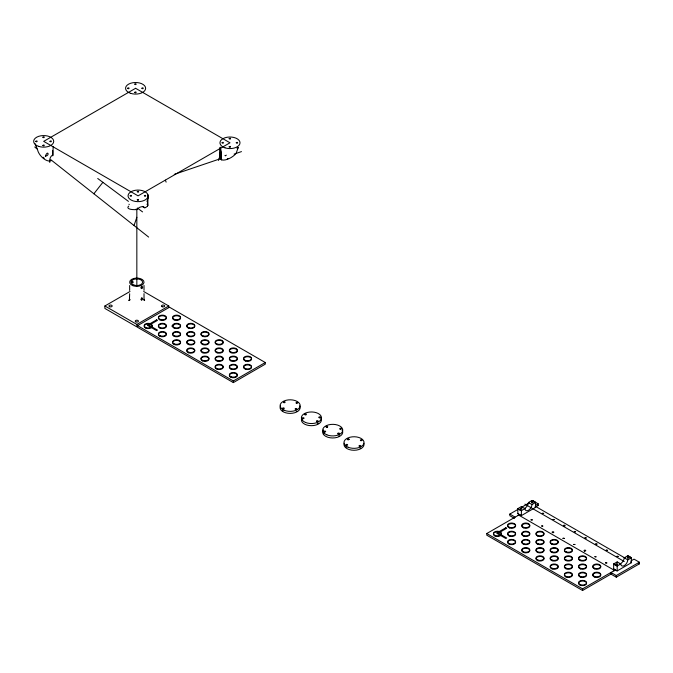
<?xml version="1.0" encoding="UTF-8"?>
<svg xmlns="http://www.w3.org/2000/svg" width="673" height="673" viewBox="0 0 673 673"><rect width="100%" height="100%" fill="white"/><g stroke="black" fill="none" stroke-linecap="round" stroke-linejoin="round"><path stroke-width="1.01" d="M52.839 155.202L53.192 146.411M220.34 148.077L220.231 158.121L220.517 148.792M147.715 200.361L147.58 205.963L147.538 199.486L147.791 205.282M220.45 148.884L220.164 156.22L220.424 152.157M147.9 194.674L147.48 201.294L148.11 195.86A10.036 5.796 0 0 0 133.061 190.838A10.036 5.796 0 0 0 133.061 200.874A10.036 5.796 0 0 0 148.11 195.86L147.21 201.757L148.06 196.457M220.559 150.129L220.685 148.102M220.172 155.64L220.382 152.51M237.695 147.395L238.015 147.631M129.519 299.737L129.073 300.503L129.637 299.106L129.409 300.023L129.662 293.731M134.036 225.522L136.838 217.278M237.552 149.406L238.158 147.673M237.51 149.499L236.08 153.419A10.036 4.475 -31 0 1 227.188 159.383A10.036 4.475 -31 0 1 220.248 158.778M129.384 300.065L129.199 300.377M224.959 155.404L225.362 155.825L226.338 155.143M237.863 147.867L237.527 148.556A10.036 4.475 -31 0 0 237.123 148.052M128.736 206.123A10.036 3.054 -6.8 0 0 136.956 209.555C138.588 207.326 142.642 205.349 144.83 207.822A10.036 3.054 -6.8 0 0 146.966 204.18M93.883 193.765L102.876 182.324M129.157 300.436L130.175 299.729M517.932 515.543L518.698 514.668L519.514 515.568M128.947 204.222L129.266 204.584M237.712 148.026L237.258 148.178M630.98 561.518L631.249 560.76L634.025 559.145L639.35 562.224L639.35 563.856L616.283 577.173L610.958 574.103L610.958 572.462L616.283 575.541L639.35 562.224M168.772 307.62L168.772 305.979L136.838 324.42L136.838 326.876L104.895 308.436L104.895 305.979L129.99 291.493M137.544 325.648L169.478 307.208L265.288 362.528L265.288 364.16L233.354 382.601L137.544 327.288L137.544 325.648L233.354 380.96L265.288 362.528M171.699 326.111L174.357 324.571M531.99 501.385L531.99 500.46A10.322 5.956 0 0 1 535.54 502.512L531.99 504.557A5.022 2.894 -60 0 1 528.456 510.285A5.022 2.894 -60 0 1 524.932 508.637L521.382 506.584L517.831 508.637L517.831 513.558A10.322 5.956 0 0 0 521.382 515.602L535.54 507.425L535.54 502.512L531.99 500.46L528.44 502.512A5.022 2.894 -60 0 1 524.612 508.393M514.483 518.403L509.831 515.711L509.831 514.079L517.756 509.495M522.08 507.005L529.289 502.84M524.932 508.637L521.382 510.689L517.831 508.637A10.322 5.956 0 0 0 521.382 510.689L521.382 515.602L517.831 513.558M486.764 533.538L518.698 515.097L614.508 570.418L582.574 588.858L486.764 533.538L486.764 535.178L582.574 590.49L611.85 573.589M535.371 507.097L538.215 505.473L538.215 503.833L535.371 505.465M627.8 556.697L627.8 555.78L631.35 557.824L627.8 559.877A5.022 2.894 -60 0 1 624.266 565.598A5.022 2.894 -60 0 1 620.742 563.949L617.191 561.905L613.641 563.949L613.641 568.87A10.322 5.956 0 0 0 617.191 570.914L631.35 562.746L631.35 557.824A10.322 5.956 0 0 0 627.8 555.78L624.25 557.824A5.022 2.894 -60 0 1 620.111 563.848M620.742 563.949L617.191 566.001L613.641 563.949A10.322 5.956 0 0 0 617.191 566.001L617.191 570.914L613.641 568.87M613.7 570.889L615.265 570.418L613.7 569.947M174.265 174.357L221.24 158.441M234.095 154.092L241.489 151.602M131.538 282.5C133.742 281.314 130.68 280.313 131.361 282.467M535.371 506.298L625.141 558.11M532.898 500.762L538.215 503.833M537.55 505.087L538.215 505.473M638.685 563.478L639.35 563.856M528.44 502.512L531.99 504.557M624.25 557.824L627.8 559.877M524.906 504.136L624.266 561.501M143.677 291.493L168.772 305.979M509.831 514.079L515.148 517.15M104.895 305.979L136.838 324.42M144.653 300.562C144.157 300.267 143.988 299.51 144.106 299.519M143.778 299.88L144.35 300.234M142.912 206.392L144.83 207.822M97.72 178.488L128.442 201.378M137.376 208.033L142.55 211.894M136.182 208.983L136.956 209.555M34.744 146.992L37.326 149.213M51.131 159.955L148.64 237.081M50.441 159.947L51.308 160.628A10.036 5.334 48.2 0 1 43.434 158.492A10.036 5.334 48.2 0 1 37.528 149.726M36.182 146.445L37.192 148.868M36.031 146.1L35.602 145.04M165.39 180.171L166.122 182.122M35.333 144.325L35.131 143.736M220.399 147.505L221.594 159.838L220.433 147.808M144.047 299.275L144.014 293.647M220.365 147.345L221.24 159.686L220.323 147.766L220.424 159.047L220.424 148.043M220.197 147.227L220.651 159.291L220.332 147.85M52.679 150.575L52.847 155.244A4.543 2.305 -76.5 0 0 50.307 157.776A4.543 2.305 -76.5 0 0 49.802 162.454M616.283 575.541L616.283 577.173M582.574 588.858L582.574 590.49M233.354 380.96L233.354 382.601M144.014 285.453L144.014 290.366M136.838 209.32L136.838 286.017M129.662 285.537L129.662 290.45M630.828 562.292A10.322 5.956 0 0 1 631.35 562.746M617.301 562.535A5.022 2.894 -60 0 1 617.191 561.905M535.018 506.971A10.322 5.956 0 0 1 535.54 507.425M521.491 507.215A5.022 2.894 -60 0 1 521.382 506.584M218.523 160.46A4.686 1.64 -63.4 0 1 220.635 155.522M52.418 154.681A10.036 5.334 48.2 0 1 52.738 155.833M44.309 158.113A0.85 0.454 48.2 0 1 43.072 157.196M141.456 300.032A1.06 0.623 -65.3 0 0 141.641 300.057A1.043 0.681 -67.7 0 0 142.121 299.771A1.052 0.648 -65.8 0 0 142.356 299.451A1.06 0.623 -65.3 0 0 142.508 299.174A1.052 0.555 -65.4 0 0 142.491 298.215A1.06 0.547 -59 0 0 142.356 298.131A1.052 0.538 -56.5 0 0 142.188 298.105A1.043 0.513 -53.4 0 0 141.692 298.375A1.052 0.555 -54.6 0 0 141.481 298.585A1.06 0.606 -54.9 0 0 141.305 298.846A1.052 0.673 -56 0 0 141.305 299.931M141.692 288.549A1.043 0.681 -67.7 0 0 142.188 288.229A1.052 0.665 -66.3 0 0 142.365 287.985A1.06 0.623 -65.3 0 0 142.508 287.708A1.052 0.555 -65.4 0 0 142.491 286.74A1.06 0.547 -59 0 0 142.356 286.656A1.052 0.538 -56.5 0 0 142.121 286.648A1.043 0.513 -53 0 0 141.692 286.908A1.052 0.555 -54.6 0 0 141.481 287.119A1.06 0.623 -54.7 0 0 141.288 287.363A1.052 0.673 -56 0 0 141.305 288.465A1.06 0.673 -58.8 0 0 141.481 288.54M141.709 288.566A1.06 0.623 -65.3 0 1 141.515 288.574M141.574 286.412A1.035 0.471 -68.9 0 1 141.557 286.833A1.052 0.513 -67.4 0 1 141.389 287.304M141.296 287.48A1.052 0.656 -67.1 0 1 141.12 287.716M141.574 297.794A1.035 0.488 -67.7 0 1 141.431 298.778M141.313 298.963A1.052 0.665 -67.5 0 1 141.128 299.199M299.695 405.836A10.036 5.796 0 0 1 290.248 413.39A10.036 5.796 0 0 1 280.498 405.962M296.801 411.127A0.85 0.496 0 0 1 296.246 411.447M283.013 410.816A0.85 0.496 0 0 1 282.542 410.429M320.987 418.135A10.036 5.796 0 0 1 311.422 425.681A10.036 5.796 0 0 1 301.857 418.135M318.11 423.367A0.85 0.496 0 0 1 317.277 423.763M302.505 420.625A0.85 0.496 0 0 1 302.522 420.002M339.385 435.709A0.85 0.496 0 0 1 338.83 436.028M342.12 430.156A10.036 5.796 0 0 1 332.454 437.972A10.036 5.796 0 0 1 323.503 429.879M326.699 427.54A10.036 5.796 0 0 1 327.288 427.305M324.058 433.833A0.85 0.496 0 0 1 324.05 433.362M363.815 443.246A10.036 5.796 0 0 1 354.006 450.271A10.036 5.796 0 0 1 344.197 443.246M347.991 439.839A10.036 5.796 0 0 1 349.194 439.385M360.678 448.008A0.85 0.496 0 0 1 360.122 448.327M346.309 447.217A0.85 0.496 0 0 1 345.922 446.813M45.36 156.229C50.181 155.598 47.665 149.507 45.36 156.229M35.762 141.33C37.41 143.063 37.865 139.715 35.77 141.296M42.862 137.233C44.712 138.907 44.78 135.593 42.87 137.199M42.862 145.427C44.738 147.101 44.738 143.795 42.87 145.393M49.962 141.33C51.602 143.063 52.065 139.715 49.962 141.296M127.668 88.264C129.426 89.963 129.62 86.708 127.685 88.197M134.768 84.167C136.644 85.833 136.552 82.611 134.785 84.1M134.768 92.361C136.636 94.027 136.627 90.771 134.785 92.294M130.158 195.826C132.076 197.475 131.916 194.261 130.175 195.759M141.868 88.264C143.618 89.963 143.795 86.716 141.885 88.197M137.25 191.729C139.067 193.42 139.067 190.148 137.267 191.662M137.25 199.923C139.067 201.614 139.067 198.342 137.267 199.856M144.35 195.826C146.268 197.475 146.108 194.261 144.367 195.759M222.065 142.76C223.932 144.476 223.831 141.094 222.065 142.76M229.156 138.663C230.898 140.396 231.167 136.989 229.156 138.663M229.156 146.857C230.94 148.582 231.108 145.191 229.156 146.857M236.257 142.76C238.124 144.476 238.023 141.094 236.257 142.76M132.219 282.542C133.347 284.351 133.54 279.707 132.219 282.542M531.014 519.867L532.318 519.909L531.014 519.867M542.345 513.331L543.649 513.364L542.345 513.331M541.664 526.017L542.96 526.093L541.689 525.941M552.987 519.472L554.291 519.514L553.004 519.438M562.956 538.307L564.252 538.35L562.956 538.307M574.279 531.763L575.583 531.805L574.296 531.729M573.598 544.457L574.902 544.491L573.598 544.457M584.93 537.912L586.233 537.954L584.93 537.912M594.89 556.748L596.185 556.823L594.915 556.672M606.222 550.203L607.517 550.278L606.247 550.127M605.532 562.889L606.836 562.931L605.532 562.889M616.863 556.352L618.167 556.386L616.863 556.352M227.97 158.492L227.272 158.887L227.954 158.508M135.593 88.298L43.686 141.364L138.074 195.86L229.981 142.794L135.593 88.298M156.616 319.86L147.749 324.983L148.632 325.496L157.507 320.373L156.616 319.86M148.632 324.983L147.749 325.496L156.616 330.62L157.507 330.106L148.632 324.983M505.835 527.75L496.968 532.873L497.852 533.386L506.727 528.263L505.835 527.75M497.852 532.873L496.968 533.386L505.835 538.509L506.727 537.996L497.852 532.873M580.219 585.199A4.013 2.322 0 0 0 586.57 583.558A4.013 2.322 0 0 0 580.934 581.203A4.013 2.322 0 0 0 580.219 585.199M580.563 584.719A4.013 2.322 0 0 0 586.587 582.709A4.013 2.322 0 0 0 580.563 580.698A4.013 2.322 0 0 0 580.563 584.719M580.563 577.14A4.013 2.322 0 0 0 586.587 575.129A4.013 2.322 0 0 0 580.563 573.118A4.013 2.322 0 0 0 580.563 577.14M580.563 576.517A4.013 2.322 0 0 0 586.587 574.515A4.013 2.322 0 0 0 580.563 572.504A4.013 2.322 0 0 0 580.563 576.517M594.764 568.937A4.013 2.322 0 0 0 600.779 566.935A4.013 2.322 0 0 0 594.764 564.925A4.013 2.322 0 0 0 594.764 568.937M594.764 568.323A4.013 2.322 0 0 0 600.779 566.321A4.013 2.322 0 0 0 594.764 564.311A4.013 2.322 0 0 0 594.764 568.323M594.41 577.005A4.013 2.322 0 0 0 600.762 575.365A4.013 2.322 0 0 0 595.134 573.009A4.013 2.322 0 0 0 594.41 577.005M594.764 576.517A4.013 2.322 0 0 0 600.779 574.515A4.013 2.322 0 0 0 594.764 572.504A4.013 2.322 0 0 0 594.764 576.517M566.027 560.617A4.013 2.322 0 0 0 572.37 558.977A4.013 2.322 0 0 0 566.742 556.621A4.013 2.322 0 0 0 566.027 560.617M566.372 560.129A4.013 2.322 0 0 0 572.395 558.127A4.013 2.322 0 0 0 566.372 556.117A4.013 2.322 0 0 0 566.372 560.129M580.563 568.937A4.013 2.322 0 0 0 586.587 566.935A4.013 2.322 0 0 0 580.563 564.925A4.013 2.322 0 0 0 580.563 568.937M580.563 568.323A4.013 2.322 0 0 0 586.587 566.321A4.013 2.322 0 0 0 580.563 564.311A4.013 2.322 0 0 0 580.563 568.323M580.219 560.617A4.013 2.322 0 0 0 586.57 558.977A4.013 2.322 0 0 0 580.934 556.621A4.013 2.322 0 0 0 580.219 560.617M580.563 560.129A4.013 2.322 0 0 0 586.587 558.127A4.013 2.322 0 0 0 580.563 556.117A4.013 2.322 0 0 0 580.563 560.129M566.372 552.55A4.013 2.322 0 0 0 572.395 550.548A4.013 2.322 0 0 0 566.372 548.537A4.013 2.322 0 0 0 566.372 552.55M566.372 551.936A4.013 2.322 0 0 0 572.395 549.925A4.013 2.322 0 0 0 566.372 547.923A4.013 2.322 0 0 0 566.372 551.936M552.18 560.744A4.013 2.322 0 0 0 558.203 558.741A4.013 2.322 0 0 0 552.18 556.731A4.013 2.322 0 0 0 552.18 560.744M552.18 560.129A4.013 2.322 0 0 0 558.203 558.127A4.013 2.322 0 0 0 552.18 556.117A4.013 2.322 0 0 0 552.18 560.129M566.027 568.811A4.013 2.322 0 0 0 572.37 567.171A4.013 2.322 0 0 0 566.742 564.815A4.013 2.322 0 0 0 566.027 568.811M566.027 568.197A4.013 2.322 0 0 0 572.37 566.557A4.013 2.322 0 0 0 566.742 564.201A4.013 2.322 0 0 0 566.027 568.197M566.027 577.005A4.013 2.322 0 0 0 572.37 575.365A4.013 2.322 0 0 0 566.742 573.009A4.013 2.322 0 0 0 566.027 577.005M566.372 576.517A4.013 2.322 0 0 0 572.395 574.515A4.013 2.322 0 0 0 566.372 572.504A4.013 2.322 0 0 0 566.372 576.517M537.988 560.744A4.013 2.322 0 0 0 544.003 558.741A4.013 2.322 0 0 0 537.988 556.731A4.013 2.322 0 0 0 537.988 560.744M537.988 560.129A4.013 2.322 0 0 0 544.003 558.127A4.013 2.322 0 0 0 537.988 556.117A4.013 2.322 0 0 0 537.988 560.129M552.18 568.937A4.013 2.322 0 0 0 558.203 566.935A4.013 2.322 0 0 0 552.18 564.925A4.013 2.322 0 0 0 552.18 568.937M552.18 568.323A4.013 2.322 0 0 0 558.203 566.321A4.013 2.322 0 0 0 552.18 564.311A4.013 2.322 0 0 0 552.18 568.323M509.596 527.969A4.013 2.322 0 0 0 515.619 525.958A4.013 2.322 0 0 0 509.596 523.947A4.013 2.322 0 0 0 509.596 527.969M509.596 527.354A4.013 2.322 0 0 0 515.619 525.344A4.013 2.322 0 0 0 509.596 523.333A4.013 2.322 0 0 0 509.596 527.354M523.443 536.028A4.013 2.322 0 0 0 529.794 534.396A4.013 2.322 0 0 0 524.158 532.04A4.013 2.322 0 0 0 523.443 536.028M523.787 535.548A4.013 2.322 0 0 0 529.811 533.538A4.013 2.322 0 0 0 523.787 531.535A4.013 2.322 0 0 0 523.787 535.548M537.988 544.356A4.013 2.322 0 0 0 544.003 542.345A4.013 2.322 0 0 0 537.988 540.343A4.013 2.322 0 0 0 537.988 544.356M537.988 543.742A4.013 2.322 0 0 0 544.003 541.731A4.013 2.322 0 0 0 537.988 539.729A4.013 2.322 0 0 0 537.988 543.742M552.18 552.55A4.013 2.322 0 0 0 558.203 550.548A4.013 2.322 0 0 0 552.18 548.537A4.013 2.322 0 0 0 552.18 552.55M552.18 551.936A4.013 2.322 0 0 0 558.203 549.925A4.013 2.322 0 0 0 552.18 547.923A4.013 2.322 0 0 0 552.18 551.936M551.826 544.221A4.013 2.322 0 0 0 558.178 542.589A4.013 2.322 0 0 0 552.55 540.234A4.013 2.322 0 0 0 551.826 544.221M552.18 543.742A4.013 2.322 0 0 0 558.203 541.731A4.013 2.322 0 0 0 552.18 539.729A4.013 2.322 0 0 0 552.18 543.742M537.634 536.028A4.013 2.322 0 0 0 543.986 534.396A4.013 2.322 0 0 0 538.35 532.04A4.013 2.322 0 0 0 537.634 536.028M537.988 535.548A4.013 2.322 0 0 0 544.003 533.538A4.013 2.322 0 0 0 537.988 531.535A4.013 2.322 0 0 0 537.988 535.548M523.443 527.834A4.013 2.322 0 0 0 529.794 526.202A4.013 2.322 0 0 0 524.158 523.846A4.013 2.322 0 0 0 523.443 527.834M523.787 527.354A4.013 2.322 0 0 0 529.811 525.344A4.013 2.322 0 0 0 523.787 523.333A4.013 2.322 0 0 0 523.787 527.354M509.251 536.028A4.013 2.322 0 0 0 515.594 534.396A4.013 2.322 0 0 0 509.966 532.04A4.013 2.322 0 0 0 509.251 536.028M509.251 535.414A4.013 2.322 0 0 0 515.594 533.782A4.013 2.322 0 0 0 509.966 531.426A4.013 2.322 0 0 0 509.251 535.414M523.443 544.221A4.013 2.322 0 0 0 529.794 542.589A4.013 2.322 0 0 0 524.158 540.234A4.013 2.322 0 0 0 523.443 544.221M523.787 543.742A4.013 2.322 0 0 0 529.811 541.731A4.013 2.322 0 0 0 523.787 539.729A4.013 2.322 0 0 0 523.787 543.742M537.634 552.424A4.013 2.322 0 0 0 543.986 550.783A4.013 2.322 0 0 0 538.35 548.428A4.013 2.322 0 0 0 537.634 552.424M537.634 551.81A4.013 2.322 0 0 0 543.986 550.169A4.013 2.322 0 0 0 538.35 547.814A4.013 2.322 0 0 0 537.634 551.81M523.787 552.55A4.013 2.322 0 0 0 529.811 550.548A4.013 2.322 0 0 0 523.787 548.537A4.013 2.322 0 0 0 523.787 552.55M523.443 551.81A4.013 2.322 0 0 0 529.794 550.169A4.013 2.322 0 0 0 524.158 547.814A4.013 2.322 0 0 0 523.443 551.81M509.251 544.221A4.013 2.322 0 0 0 515.594 542.589A4.013 2.322 0 0 0 509.966 540.234A4.013 2.322 0 0 0 509.251 544.221M509.251 543.607A4.013 2.322 0 0 0 515.594 541.975A4.013 2.322 0 0 0 509.966 539.62A4.013 2.322 0 0 0 509.251 543.607M495.05 536.028A4.013 2.322 0 0 0 501.402 534.396A4.013 2.322 0 0 0 495.774 532.04A4.013 2.322 0 0 0 495.05 536.028M495.05 535.414A4.013 2.322 0 0 0 501.402 533.782A4.013 2.322 0 0 0 495.774 531.426A4.013 2.322 0 0 0 495.05 535.414M616.401 564.588A0.85 0.496 0 0 0 617.679 564.159A0.85 0.496 0 0 0 616.401 563.73A0.85 0.496 0 0 0 616.401 564.588M627.732 558.043A0.85 0.496 0 0 0 629.011 557.623A0.85 0.496 0 0 0 627.732 557.194A0.85 0.496 0 0 0 627.732 558.043M520.591 509.268A0.85 0.496 0 0 0 521.869 508.847A0.85 0.496 0 0 0 520.591 508.418A0.85 0.496 0 0 0 520.591 509.268M531.847 502.706A0.85 0.496 0 0 0 533.201 502.352A0.85 0.496 0 0 0 531.998 501.856A0.85 0.496 0 0 0 531.847 502.706M563.789 526.059A0.85 0.496 0 0 0 565.135 525.714A0.85 0.496 0 0 0 563.94 525.209A0.85 0.496 0 0 0 563.789 526.059M552.457 532.595A0.85 0.496 0 0 0 553.803 532.25A0.85 0.496 0 0 0 552.609 531.754A0.85 0.496 0 0 0 552.457 532.595M595.798 544.524A0.85 0.496 0 0 0 597.077 544.095A0.85 0.496 0 0 0 595.798 543.675A0.85 0.496 0 0 0 595.798 544.524M584.467 551.069A0.85 0.496 0 0 0 585.746 550.64A0.85 0.496 0 0 0 584.467 550.211A0.85 0.496 0 0 0 584.467 551.069M130.579 93.32A10.036 5.796 0 0 0 145.629 88.298A10.036 5.796 0 0 0 130.579 83.284A10.036 5.796 0 0 0 130.579 93.32M224.967 147.816A10.036 5.796 0 0 0 240.017 142.794A10.036 5.796 0 0 0 224.967 137.78A10.036 5.796 0 0 0 224.967 147.816M38.672 146.377A10.036 5.796 0 0 0 53.722 141.364A10.036 5.796 0 0 0 38.672 136.341A10.036 5.796 0 0 0 38.672 146.377M109.632 306.728A1.607 0.925 0 0 0 112.172 306.072A1.607 0.925 0 0 0 109.918 305.13A1.607 0.925 0 0 0 109.632 306.728M135.896 321.887A1.607 0.925 0 0 0 138.436 321.24A1.607 0.925 0 0 0 136.182 320.298A1.607 0.925 0 0 0 135.896 321.887M162.151 306.728A1.607 0.925 0 0 0 164.692 306.072A1.607 0.925 0 0 0 162.437 305.13A1.607 0.925 0 0 0 162.151 306.728M132.993 285.714A7.176 4.147 0 0 0 144.005 282.382A7.176 4.147 0 0 0 133.498 278.546A7.176 4.147 0 0 0 132.993 285.714M133.952 285.1A5.771 3.331 0 0 0 142.609 282.214A5.771 3.331 0 0 0 133.952 279.329A5.771 3.331 0 0 0 133.952 285.1M230.999 377.309A4.013 2.322 0 0 0 237.35 375.669A4.013 2.322 0 0 0 231.714 373.313A4.013 2.322 0 0 0 230.999 377.309M231.352 376.821A4.013 2.322 0 0 0 237.367 374.819A4.013 2.322 0 0 0 231.352 372.808A4.013 2.322 0 0 0 231.352 376.821M230.999 369.115A4.013 2.322 0 0 0 237.35 367.475A4.013 2.322 0 0 0 231.714 365.119A4.013 2.322 0 0 0 230.999 369.115M231.352 368.627A4.013 2.322 0 0 0 237.367 366.625A4.013 2.322 0 0 0 231.352 364.615A4.013 2.322 0 0 0 231.352 368.627M245.544 361.048A4.013 2.322 0 0 0 251.567 359.046A4.013 2.322 0 0 0 245.544 357.035A4.013 2.322 0 0 0 245.544 361.048M245.544 360.434A4.013 2.322 0 0 0 251.567 358.431A4.013 2.322 0 0 0 245.544 356.421A4.013 2.322 0 0 0 245.544 360.434M245.544 369.241A4.013 2.322 0 0 0 251.567 367.239A4.013 2.322 0 0 0 245.544 365.229A4.013 2.322 0 0 0 245.544 369.241M245.544 368.627A4.013 2.322 0 0 0 251.567 366.625A4.013 2.322 0 0 0 245.544 364.615A4.013 2.322 0 0 0 245.544 368.627M217.152 352.854A4.013 2.322 0 0 0 223.175 350.843A4.013 2.322 0 0 0 217.152 348.841A4.013 2.322 0 0 0 217.152 352.854M217.152 352.24A4.013 2.322 0 0 0 223.175 350.229A4.013 2.322 0 0 0 217.152 348.227A4.013 2.322 0 0 0 217.152 352.24M230.999 360.921A4.013 2.322 0 0 0 237.35 359.281A4.013 2.322 0 0 0 231.714 356.926A4.013 2.322 0 0 0 230.999 360.921M231.352 360.434A4.013 2.322 0 0 0 237.367 358.431A4.013 2.322 0 0 0 231.352 356.421A4.013 2.322 0 0 0 231.352 360.434M230.999 352.728A4.013 2.322 0 0 0 237.35 351.087A4.013 2.322 0 0 0 231.714 348.732A4.013 2.322 0 0 0 230.999 352.728M230.999 352.114A4.013 2.322 0 0 0 237.35 350.473A4.013 2.322 0 0 0 231.714 348.118A4.013 2.322 0 0 0 230.999 352.114M217.152 344.66A4.013 2.322 0 0 0 223.175 342.65A4.013 2.322 0 0 0 217.152 340.647A4.013 2.322 0 0 0 217.152 344.66M216.807 343.911A4.013 2.322 0 0 0 223.158 342.279A4.013 2.322 0 0 0 217.522 339.924A4.013 2.322 0 0 0 216.807 343.911M202.96 352.854A4.013 2.322 0 0 0 208.983 350.843A4.013 2.322 0 0 0 202.96 348.841A4.013 2.322 0 0 0 202.96 352.854M202.96 352.24A4.013 2.322 0 0 0 208.983 350.229A4.013 2.322 0 0 0 202.96 348.227A4.013 2.322 0 0 0 202.96 352.24M217.152 361.048A4.013 2.322 0 0 0 223.175 359.046A4.013 2.322 0 0 0 217.152 357.035A4.013 2.322 0 0 0 217.152 361.048M217.152 360.434A4.013 2.322 0 0 0 223.175 358.431A4.013 2.322 0 0 0 217.152 356.421A4.013 2.322 0 0 0 217.152 360.434M217.152 369.241A4.013 2.322 0 0 0 223.175 367.239A4.013 2.322 0 0 0 217.152 365.229A4.013 2.322 0 0 0 217.152 369.241M217.152 368.627A4.013 2.322 0 0 0 223.175 366.625A4.013 2.322 0 0 0 217.152 364.615A4.013 2.322 0 0 0 217.152 368.627M188.768 352.854A4.013 2.322 0 0 0 194.791 350.843A4.013 2.322 0 0 0 188.768 348.841A4.013 2.322 0 0 0 188.768 352.854M188.768 352.24A4.013 2.322 0 0 0 194.791 350.229A4.013 2.322 0 0 0 188.768 348.227A4.013 2.322 0 0 0 188.768 352.24M202.615 360.921A4.013 2.322 0 0 0 208.958 359.281A4.013 2.322 0 0 0 203.33 356.926A4.013 2.322 0 0 0 202.615 360.921M202.96 360.434A4.013 2.322 0 0 0 208.983 358.431A4.013 2.322 0 0 0 202.96 356.421A4.013 2.322 0 0 0 202.96 360.434M160.031 319.944A4.013 2.322 0 0 0 166.374 318.304A4.013 2.322 0 0 0 160.746 315.948A4.013 2.322 0 0 0 160.031 319.944M160.376 319.456A4.013 2.322 0 0 0 166.399 317.454A4.013 2.322 0 0 0 160.376 315.444A4.013 2.322 0 0 0 160.376 319.456M174.223 328.138A4.013 2.322 0 0 0 180.574 326.506A4.013 2.322 0 0 0 174.938 324.15A4.013 2.322 0 0 0 174.223 328.138M174.568 327.658A4.013 2.322 0 0 0 180.591 325.648A4.013 2.322 0 0 0 174.568 323.637A4.013 2.322 0 0 0 174.568 327.658M188.415 336.332A4.013 2.322 0 0 0 194.766 334.7A4.013 2.322 0 0 0 189.138 332.344A4.013 2.322 0 0 0 188.415 336.332M188.768 335.852A4.013 2.322 0 0 0 194.791 333.842A4.013 2.322 0 0 0 188.768 331.839A4.013 2.322 0 0 0 188.768 335.852M202.615 344.526A4.013 2.322 0 0 0 208.958 342.894A4.013 2.322 0 0 0 203.33 340.538A4.013 2.322 0 0 0 202.615 344.526M202.96 344.046A4.013 2.322 0 0 0 208.983 342.035A4.013 2.322 0 0 0 202.96 340.033A4.013 2.322 0 0 0 202.96 344.046M202.615 336.332A4.013 2.322 0 0 0 208.958 334.7A4.013 2.322 0 0 0 203.33 332.344A4.013 2.322 0 0 0 202.615 336.332M202.96 335.852A4.013 2.322 0 0 0 208.983 333.842A4.013 2.322 0 0 0 202.96 331.839A4.013 2.322 0 0 0 202.96 335.852M188.415 328.138A4.013 2.322 0 0 0 194.766 326.506A4.013 2.322 0 0 0 189.138 324.15A4.013 2.322 0 0 0 188.415 328.138M188.768 327.658A4.013 2.322 0 0 0 194.791 325.648A4.013 2.322 0 0 0 188.768 323.637A4.013 2.322 0 0 0 188.768 327.658M174.223 319.944A4.013 2.322 0 0 0 180.574 318.304A4.013 2.322 0 0 0 174.938 315.948A4.013 2.322 0 0 0 174.223 319.944M174.568 319.456A4.013 2.322 0 0 0 180.591 317.454A4.013 2.322 0 0 0 174.568 315.444A4.013 2.322 0 0 0 174.568 319.456M160.031 328.138A4.013 2.322 0 0 0 166.374 326.506A4.013 2.322 0 0 0 160.746 324.15A4.013 2.322 0 0 0 160.031 328.138M160.376 327.658A4.013 2.322 0 0 0 166.399 325.648A4.013 2.322 0 0 0 160.376 323.637A4.013 2.322 0 0 0 160.376 327.658M174.223 336.332A4.013 2.322 0 0 0 180.574 334.7A4.013 2.322 0 0 0 174.938 332.344A4.013 2.322 0 0 0 174.223 336.332M174.568 335.852A4.013 2.322 0 0 0 180.591 333.842A4.013 2.322 0 0 0 174.568 331.839A4.013 2.322 0 0 0 174.568 335.852M188.415 344.526A4.013 2.322 0 0 0 194.766 342.894A4.013 2.322 0 0 0 189.138 340.538A4.013 2.322 0 0 0 188.415 344.526M188.768 344.046A4.013 2.322 0 0 0 194.791 342.035A4.013 2.322 0 0 0 188.768 340.033A4.013 2.322 0 0 0 188.768 344.046M174.223 344.526A4.013 2.322 0 0 0 180.574 342.894A4.013 2.322 0 0 0 174.938 340.538A4.013 2.322 0 0 0 174.223 344.526M174.568 344.046A4.013 2.322 0 0 0 180.591 342.035A4.013 2.322 0 0 0 174.568 340.033A4.013 2.322 0 0 0 174.568 344.046M160.031 336.332A4.013 2.322 0 0 0 166.374 334.7A4.013 2.322 0 0 0 160.746 332.344A4.013 2.322 0 0 0 160.031 336.332M160.376 335.852A4.013 2.322 0 0 0 166.399 333.842A4.013 2.322 0 0 0 160.376 331.839A4.013 2.322 0 0 0 160.376 335.852M145.839 328.138A4.013 2.322 0 0 0 152.182 326.506A4.013 2.322 0 0 0 146.554 324.15A4.013 2.322 0 0 0 145.839 328.138M146.184 327.658A4.013 2.322 0 0 0 152.207 325.648A4.013 2.322 0 0 0 146.184 323.637A4.013 2.322 0 0 0 146.184 327.658M284.242 410.278A10.036 5.796 0 0 0 300.116 406.189A10.036 5.796 0 0 0 286.042 400.3A10.036 5.796 0 0 0 284.242 410.278M283.779 402.605A0.85 0.496 0 0 0 285.125 402.261A0.85 0.496 0 0 0 283.93 401.756A0.85 0.496 0 0 0 283.779 402.605M295.556 409.394A0.85 0.496 0 0 0 296.843 408.965A0.85 0.496 0 0 0 295.556 408.545A0.85 0.496 0 0 0 295.556 409.394M296.406 403.228A0.85 0.496 0 0 0 297.727 402.849A0.85 0.496 0 0 0 296.499 402.378A0.85 0.496 0 0 0 296.406 403.228M282.912 408.772A0.85 0.496 0 0 0 284.242 408.393A0.85 0.496 0 0 0 283.005 407.922A0.85 0.496 0 0 0 282.912 408.772M305.534 422.451A10.036 5.796 0 0 0 321.408 418.354A10.036 5.796 0 0 0 307.325 412.465A10.036 5.796 0 0 0 305.534 422.451M305.071 414.778A0.85 0.496 0 0 0 306.417 414.425A0.85 0.496 0 0 0 305.222 413.929A0.85 0.496 0 0 0 305.071 414.778M316.848 421.567A0.85 0.496 0 0 0 318.127 421.138A0.85 0.496 0 0 0 316.848 420.709A0.85 0.496 0 0 0 316.848 421.567M319.246 417.756A0.85 0.496 0 0 0 320.525 417.327A0.85 0.496 0 0 0 319.246 416.907A0.85 0.496 0 0 0 319.246 417.756M302.749 418.614A0.85 0.496 0 0 0 304.028 418.185A0.85 0.496 0 0 0 302.749 417.756A0.85 0.496 0 0 0 302.749 418.614M326.826 434.825A10.036 5.796 0 0 0 342.7 430.728A10.036 5.796 0 0 0 328.617 424.84A10.036 5.796 0 0 0 326.826 434.825M338.065 433.908A0.85 0.496 0 0 0 339.419 433.563A0.85 0.496 0 0 0 338.225 433.067A0.85 0.496 0 0 0 338.065 433.908M326.43 427.178A0.85 0.496 0 0 0 327.709 426.749A0.85 0.496 0 0 0 326.43 426.329A0.85 0.496 0 0 0 326.43 427.178M324.319 431.948A0.85 0.496 0 0 0 325.656 431.578A0.85 0.496 0 0 0 324.436 431.099A0.85 0.496 0 0 0 324.319 431.948M340.143 429.13A0.85 0.496 0 0 0 341.48 428.76A0.85 0.496 0 0 0 340.26 428.28A0.85 0.496 0 0 0 340.143 429.13M348.118 447.242A10.036 5.796 0 0 0 363.992 443.145A10.036 5.796 0 0 0 349.91 437.257A10.036 5.796 0 0 0 348.118 447.242M347.647 439.57A0.85 0.496 0 0 0 349.001 439.217A0.85 0.496 0 0 0 347.806 438.72A0.85 0.496 0 0 0 347.647 439.57M359.432 446.359A0.85 0.496 0 0 0 360.711 445.93A0.85 0.496 0 0 0 359.432 445.501A0.85 0.496 0 0 0 359.432 446.359M360.762 440.63A0.85 0.496 0 0 0 362.082 440.251A0.85 0.496 0 0 0 360.863 439.772A0.85 0.496 0 0 0 360.762 440.63M346.301 445.29A0.85 0.496 0 0 0 347.63 444.912A0.85 0.496 0 0 0 346.402 444.432A0.85 0.496 0 0 0 346.301 445.29"/></g></svg>
